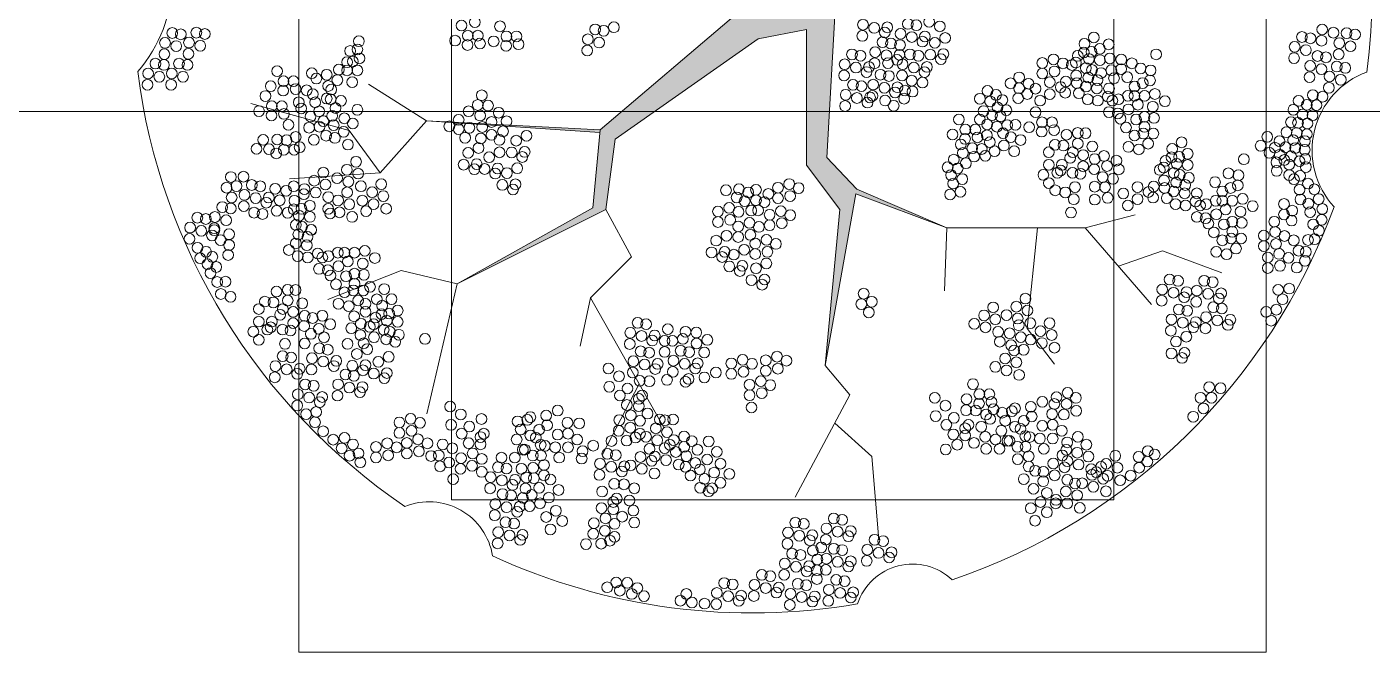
# Model space of a CAD drawing. Header units: metres. Extents: x 0 to 8495, y 0 to 3455.
# Drawn here: x 8290.879 to 8292.909, y 220.735 to 221.679 of the extents above; entities that cross this region are included whole.
import ezdxf

# ---------------------------------------------------------------- set-up
doc = ezdxf.new("R2010")
doc.units = ezdxf.units.M
doc.header["$MEASUREMENT"] = 0
doc.layers.get('0').update_dxf_attribs({"lineweight": 18})
doc.layers.add('furniture', color=30, linetype='Continuous', lineweight=20)
doc.layers.add('zelen', color=69, linetype='Continuous', lineweight=18)

# ---------------------------------------------------------------- blocks, each defined once
blk = doc.blocks.new('z_550')
at = {"linetype": 'Continuous', "lineweight": 13}
blk.add_hatch(color=256, dxfattribs=at).paths.add_polyline_path([(13.85, -29.92), (13.85, -95.11), (29.93, -116.54), (22.78, -191.56), (37.59, -108.88), (81.37, -125.37), (37.97, -106.72), (23.68, -91.54), (28.15, -12.06), (47.8, 0.45), (115.71, 24.56), (173.79, 100.47), (107.67, 30.81), (12.96, -0.45), (-12.96, 0.45), (-37.24, 43.13), (-10.88, 105.37), (-38.87, 45.99), (-85.33, 81.71), (-127.33, 112.08), (-133.58, 164.77), (-130.01, 105.83), (-89.6, 74.6), (-136.3, 47.8), (-86.67, 72.34), (-43.34, 38.85), (-19.21, -12.95), (-20.1, -22.77), (-85.33, -78.14), (-88.9, -115.65), (-154.13, -152.26), (-82.65, -116.54), (-78.18, -82.61), (-9.38, -34.38)])
at = {"lineweight": 13}
blk.add_hatch(color=256, dxfattribs=at).paths.add_polyline_path([(-85.33, -78.14), (-168.82, -73.85), (-85.45, -79.4)])
for p, q in [((23.68, -91.54), (28.15, -12.06)), ((-20.1, -22.77), (-85.33, -78.14)), ((-9.38, -34.38), (13.85, -29.92)), ((13.85, -29.92), (13.85, -95.11)), ((-78.18, -82.61), (-9.38, -34.38)), ((-168.82, -73.85), (-196.69, -56.2)), ((-205.98, -78.49), (-253.36, -65.49)), ((-168.82, -73.85), (-191.12, -98.92)), ((-168.82, -73.85), (-85.45, -79.4)), ((-85.33, -78.14), (-168.82, -73.85)), ((-191.12, -98.92), (-205.98, -78.49)), ((-85.33, -78.14), (-88.9, -115.65)), ((-82.65, -116.54), (-78.18, -82.61)), ((13.85, -95.11), (29.93, -116.54)), ((37.97, -106.72), (23.68, -91.54)), ((-191.12, -98.92), (-234.78, -101.7)), ((22.78, -191.56), (37.59, -108.88)), ((81.37, -125.37), (37.59, -108.88)), ((37.97, -106.72), (81.37, -125.37)), ((-88.9, -115.65), (-154.13, -152.26)), ((-154.13, -152.26), (-82.65, -116.54)), ((-82.65, -116.54), (-70.31, -139.3)), ((29.93, -116.54), (22.78, -191.56)), ((147.78, -125.37), (171.89, -119.02)), ((81.37, -125.37), (80.17, -155.56)), ((81.37, -125.37), (147.78, -125.37)), ((124.82, -125.37), (119.9, -173.72)), ((147.78, -125.37), (179.76, -162.24)), ((-70.31, -139.3), (-89.99, -158.96)), ((163.77, -143.8), (184.94, -136.41)), ((184.94, -136.41), (213.52, -146.97)), ((-181, -145.85), (-216.26, -159.78)), ((-154.13, -152.26), (-181, -145.85)), ((-154.13, -152.26), (-168.7, -214.69)), ((-89.99, -158.96), (-95.02, -182.18)), ((-89.99, -158.96), (-54.73, -221.24)), ((119.9, -173.72), (133.02, -190.92)), ((22.78, -191.56), (34.63, -205.67)), ((-66.61, -200.27), (-84.25, -234.36)), ((34.63, -205.67), (8.4, -254.84)), ((27.42, -219.2), (45.29, -235.18)), ((45.29, -235.18), (48.57, -275.33))]:
    blk.add_line(p, q, dxfattribs=at)
at = {"color": 82, "lineweight": 5}
for centre in [(-152.05, -28.03), (-145.6, -26.4), (-133.51, -28.41), (-291.08, -31.61), (-286.99, -32.25), (-279.53, -31.44), (-275.44, -32.09), (-148.99, -32.89), (-144.17, -32.89), (-130.44, -33.26), (-125.62, -33.26), (-205.59, -40.24), (-202.09, -39.51), (-201.36, -35.57), (-155.12, -35.27), (-149.13, -37.37), (-143.14, -36.64), (-136.58, -35.64), (-130.59, -37.75), (-124.6, -37.02), (147.15, -40.97), (147.44, -36.85), (150.8, -40.7), (-207.05, -45.64), (-204.28, -45.28), (-201.07, -43.81), (127.19, -46.04), (132.59, -44.3), (137.12, -46.22), (141.45, -47.02), (143.35, -45.83), (144.23, -42.62), (170.28, -46.21), (181.91, -41.89), (-240.69, -49.97), (-224, -50.95), (-221.81, -53.51), (-216.84, -51.68), (-211.73, -54.25), (-211, -49.21), (-207.05, -49.58), (-202.09, -49.58), (116.04, -52.97), (127.19, -51.07), (133.03, -50.07), (143.5, -52.05), (174.46, -48.66), (179.28, -49.58), (-243.76, -57.2), (-237.77, -59.31), (-237.62, -54.82), (-232.8, -54.82), (-231.78, -58.57), (-226.48, -59.19), (-216.11, -57.08), (-214.65, -58.82), (-204.57, -55.25), (111.95, -55.8), (116.04, -58.18), (120.57, -55.99), (123.93, -58.37), (130.79, -55.25), (136.05, -57.63), (138.24, -60.29), (138.53, -54.98), (143.79, -55.71), (144.81, -60.56), (148.17, -57.36), (171.54, -57.36), (175.49, -55.71), (178.99, -54.43), (-246.3, -61.94), (-243.24, -66.79), (-238.42, -66.79), (-230.28, -64.96), (-223.56, -61.02), (-222.39, -64.96), (-216.84, -63.13), (-214.94, -63.49), (-209.98, -64.22), (97.2, -63.22), (102.16, -64.5), (104.94, -61.39), (108, -63.86), (115.6, -62.94), (119.98, -60.93), (126.12, -64.13), (130.79, -61.02), (149.05, -63.49), (153.87, -64.13), (158.69, -62.21), (160.88, -64.13), (163.8, -63.49), (168.33, -61.84), (171.54, -61.84), (173.15, -66.06), (176.36, -61.84), (180.31, -67.06), (181.33, -60.93), (186.15, -64.41), (250.42, -64.22), (254.36, -66.15), (257.28, -61.48), (259.03, -66.33), (261.96, -62.21), (-249.37, -69.17), (-243.38, -71.28), (-237.39, -70.54), (-229.11, -67.89), (-224.58, -71.73), (-220.49, -69.26), (-214.21, -71.46), (-212.6, -67.7), (-208.37, -72.65), (-202.09, -68.53), (87.12, -73.2), (97.2, -73.2), (98.95, -69.17), (103.04, -71.09), (105.67, -67.34), (107.13, -71.64), (109.9, -68.71), (123.97, -69.69), (159.27, -69.63), (163.51, -70.27), (164.82, -72.83), (168.62, -68.34), (172.27, -73.2), (176.36, -71.91), (180.89, -72.46), (247.93, -68.53), (252.32, -70.82), (257.14, -71.18), (-235.24, -75.76), (-225.31, -77.13), (-220.35, -76.67), (-218.45, -74.02), (-213.48, -75.94), (-208.66, -79.15), (-204.28, -75.12), (90.18, -78.05), (95, -78.05), (100.7, -75.58), (105.38, -76.67), (110.34, -75.94), (114.29, -75.76), (120.9, -76.92), (126.89, -79.03), (127.04, -74.54), (131.86, -74.54), (132.88, -78.3), (144.23, -79.69), (148.03, -79.79), (167.45, -77.04), (175.78, -79.97), (176.36, -76.77), (180.6, -79.97), (244.57, -79.33), (246.76, -74.48), (249.54, -79.69), (250.12, -74.84), (254.65, -75.12), (-247.37, -82.99), (-240.65, -82.81), (-236.12, -83.17), (-231.74, -81.62), (-229.84, -86.56), (-222.98, -82.99), (-217.13, -80.98), (-212.9, -82.07), (-206.62, -85.28), (84.05, -80.43), (87.99, -85.19), (90.04, -82.53), (96.03, -81.8), (133.27, -85.37), (137.36, -85.74), (138.82, -80.52), (144.23, -84.82), (151.24, -86.19), (168.62, -86.38), (171.54, -80.88), (178.11, -84.82), (194.18, -84.18), (232.16, -85.83), (235.37, -81.53), (241.21, -83.63), (244.14, -86.56), (247.79, -83.08), (253.48, -83.63), (254.36, -80.24), (-250.58, -87.29), (-244.59, -87.48), (-241.09, -89.49), (-237.44, -87.75), (-232.47, -87.75), (84.63, -92.51), (89.02, -89.31), (93.54, -87.02), (94.42, -91.05), (98.07, -87.38), (99.82, -90.68), (130.35, -88.94), (140.58, -91.69), (141.89, -88.94), (146.86, -90.31), (152.41, -92.24), (156.85, -90.73), (162.82, -92.99), (173.59, -87.57), (186.44, -93.06), (189.36, -91.41), (189.65, -87.29), (193.01, -91.14), (197.1, -89.67), (224.12, -92.33), (236.39, -89.22), (239.02, -86.74), (241.36, -90.13), (243.55, -92.69), (246.76, -90.86), (248.81, -86.93), (253.34, -87.75), (253.63, -92.14), (81.71, -96.17), (86.53, -96.72), (90.48, -94.25), (130.35, -94.98), (134.44, -98.83), (136.05, -97.73), (136.63, -94.98), (141.75, -98.83), (145.54, -99.28), (146.86, -95.71), (152.12, -97.09), (158.3, -95.57), (163.95, -97.18), (183.67, -97.45), (185.56, -96.26), (190.38, -98.92), (191.84, -94.52), (197.1, -95.07), (216.68, -99.1), (239.75, -93.79), (239.9, -97.91), (245.89, -94.89), (250.85, -93.24), (253.92, -96.08), (0.12, -106), (5.52, -104.26), (83.32, -99.93), (84.34, -104.04), (88.72, -101.85), (127.72, -99.83), (130.35, -103.77), (142.91, -105.69), (152.41, -105.51), (156.2, -100.89), (157.33, -105.73), (161.21, -101.7), (173, -105.69), (180.74, -105.42), (185.71, -102.49), (191.55, -103.5), (193.31, -99.83), (195.93, -104.69), (197.69, -101.3), (210.25, -103.31), (221.2, -104.87), (221.5, -100.02), (245.89, -99.93), (248.23, -101.94), (251.15, -100.29), (254.94, -104.04), (0.12, -111.03), (5.96, -110.02), (10.05, -106.18), (82.88, -109.26), (87.85, -107.98), (133.42, -107.25), (138.24, -108.26), (142.33, -111.55), (152.41, -111.73), (158.62, -110.89), (166.14, -108.8), (173, -111.46), (178.26, -108.07), (180.45, -110.73), (186, -106.15), (187.02, -111), (190.38, -107.8), (195.64, -108.71), (201.49, -108.71), (210.54, -112.28), (213.75, -107.8), (213.75, -112.28), (217.7, -106.15), (218.57, -112.28), (223.54, -111.37), (250.85, -106.97), (251.29, -111.64), (258.01, -106.79), (260.06, -111.46), (-232.67, -116.38), (-229.02, -116.11), (-224.93, -114.64), (1.51, -117.27), (141.01, -117.96), (168.33, -114.57), (191.26, -113.93), (196.08, -114.57), (200.9, -112.65), (203.09, -114.57), (206.01, -113.93), (210.83, -118.78), (215.36, -116.49), (222.52, -117.5), (228.36, -114.85), (243.41, -113.84), (243.41, -118.87), (247.35, -117.04), (255.09, -113.66), (255.97, -117.78), (261.81, -116.22), (-231.65, -123.89), (-230.19, -119.49), (-228.73, -124.8), (-224.93, -120.04), (-18.99, -124.67), (-13.59, -122.93), (-9.06, -124.86), (-3.9, -119.01), (-3.9, -124.05), (1.95, -123.04), (6.03, -119.2), (201.49, -120.06), (205.72, -120.7), (207.04, -123.27), (214.48, -123.63), (218.57, -122.35), (223.1, -122.9), (238.73, -122.35), (247.06, -121.8), (257.43, -123.63), (261.52, -121.44), (-267.87, -131.21), (-263.78, -128.37), (-230.48, -128.47), (-226.1, -129.66), (-224.34, -126.27), (-224.27, -126.3), (-18.99, -129.71), (-13.15, -128.7), (-5.41, -131.11), (209.66, -127.48), (213.75, -131.32), (217.99, -130.41), (218.57, -127.2), (222.81, -130.41), (233.7, -129.02), (239.11, -127.29), (243.63, -129.21), (248.08, -131.32), (254.94, -131.14), (258.16, -130.77), (260.2, -126.65), (-278.97, -134.87), (-274.88, -136.8), (-264.22, -138.35), (-263.78, -133.59), (-235.01, -135.97), (-231.65, -132.77), (-226.39, -133.68), (-221.13, -137.62), (-211.49, -137.25), (-208.28, -137.25), (-203.46, -137.25), (-198.49, -136.34), (-10.82, -132.85), (-10.82, -137.88), (-4.98, -136.87), (-0.89, -133.03), (210.83, -136.82), (215.8, -138.01), (220.33, -135.26), (233.7, -134.06), (239.54, -133.05), (241.04, -137.83), (250.42, -136.27), (253.92, -136.82), (-277.66, -139.91), (-274.15, -142.75), (-271.81, -139.27), (-269.92, -144.12), (-230.77, -138.9), (-225.95, -139.54), (-218.94, -139.54), (-216.02, -138.9), (-211.2, -143.75), (-206.67, -141.46), (-199.51, -142.47), (-193.67, -139.82), (235.63, -139.57), (235.63, -144.6), (241.48, -143.6), (245.57, -139.75), (249.54, -144.41), (253.48, -141.12), (-272.69, -147.05), (-265.53, -151.17), (-220.55, -145.03), (-216.31, -145.67), (-215, -148.24), (-207.55, -148.6), (-203.46, -147.32), (-198.93, -147.87), (-269.48, -151.35), (-267.72, -157.12), (-240.99, -155.93), (-235.59, -155.1), (-231.79, -155.2), (-212.37, -152.45), (-203.46, -152.17), (240.6, -155.11), (245.91, -154.53), (-263.05, -158.49), (-246.55, -160.78), (-242.46, -161.15), (-235.59, -160.23), (-228.58, -161.6), (-185.64, -159.59), (242.7, -159.65), (-249.47, -164.35), (-249.47, -170.39), (-243.19, -170.39), (-239.24, -167.1), (-237.93, -164.35), (-232.96, -165.72), (-187.97, -169.93), (-186.81, -166.55), (-182.72, -165.08), (-182.72, -170.48), (234.85, -165.72), (237.2, -169.93), (239.71, -164.66), (-252.1, -175.24), (-245.38, -174.24), (-243.77, -173.14), (-238.07, -174.24), (-189.43, -174.33), (-186.51, -175.24), (-182.13, -176.71), (-249.47, -179.18), (-236.9, -181.1), (-188.27, -178.9), (-183.88, -180.09), (-169.57, -178.72), (-16.88, -188.75), (-5.74, -189), (-0.34, -187.26), (4.19, -189.18), (-81.41, -192.93), (-69.7, -194.85), (-64, -191), (-29.71, -194.85), (-22.29, -190.49), (-22.29, -195.53), (-16.45, -194.52), (-12.36, -190.67), (-5.74, -194.04), (0.1, -193.03), (-80.98, -201.72), (-76.3, -196.68), (-72.21, -202.54), (-66.37, -198.88), (-61.7, -199.06), (-44.31, -199.34), (-42.85, -197.96), (-35.26, -197.23), (-13.52, -200.74), (-8.11, -199.01), (-3.58, -200.93), (93.87, -200.44), (-75.86, -205.93), (-66.81, -207.57), (-65.2, -205.93), (-13.52, -205.78), (-7.67, -204.77), (75.5, -207.04), (90.8, -207.67), (96.93, -205.29), (101.75, -205.29), (102.78, -209.05), (127.21, -208.97), (-157.49, -211.26), (-152.38, -215.01), (-111.34, -215.56), (-105.78, -213.18), (-72.5, -210.5), (-70.61, -215.45), (-66.81, -211.05), (-62.57, -214.62), (-12.62, -211.69), (75.94, -215.83), (80.62, -210.8), (90.55, -212.99), (95.22, -213.18), (96.79, -209.78), (100.19, -215.1), (103.69, -212.54), (107.93, -214.18), (112.6, -213.45), (114.06, -212.08), (121.66, -211.35), (-181.9, -218.88), (-176.49, -217.14), (-171.97, -219.06), (-157.05, -220.05), (-148.29, -220.87), (-142.45, -217.21), (-125.07, -218.4), (-123.6, -222.25), (-120.39, -217.67), (-118.93, -216.3), (-114.69, -222.34), (-110.9, -220.23), (-101.11, -219.04), (-95.41, -219.32), (-76.16, -217.74), (-70.9, -221.4), (-66.22, -218.1), (-56.73, -217.46), (-54.23, -217.84), (-50.3, -217.46), (81.05, -220.04), (84.71, -216.65), (90.11, -221.69), (91.72, -220.04), (97.85, -220.96), (102.09, -217.2), (109.39, -218.03), (114.06, -220.96), (116.69, -221.96), (118.3, -218.12), (122.1, -216.01), (-187.73, -228.92), (-181.9, -223.91), (-178.33, -228.74), (-176.06, -222.9), (-172.93, -227), (-151.94, -224.26), (-148.58, -228.84), (-142.88, -225.91), (-141.28, -224.26), (-125.5, -227.1), (-118.93, -225.17), (-116.3, -226.18), (-105.78, -224.72), (-100.82, -224.26), (-96.44, -227.1), (-79.95, -227.8), (-76.45, -222.86), (-72.65, -227.62), (-68.41, -226.16), (-66.22, -224.33), (-63.32, -225.75), (-33.21, -227.99), (84.41, -224.62), (90.11, -225.17), (94.35, -228.74), (99.75, -225.81), (104.72, -227.09), (107.49, -222.88), (110.41, -227.73), (111.44, -227.73), (119.03, -225.44), (121.08, -225.9), (-193.14, -230.66), (-187.3, -234.69), (-183.21, -230.84), (-178.33, -233.78), (-172.49, -232.77), (-156.46, -231.32), (-146.68, -233.78), (-142.88, -229.39), (-122.58, -231.95), (-121.56, -231.95), (-117.76, -234.79), (-113.96, -229.66), (-113.82, -234.79), (-111.92, -230.12), (-106.95, -230.85), (-100.82, -230.85), (-93.81, -232.68), (-88.7, -230.03), (-61.64, -231.61), (-29.27, -233.02), (80.76, -231.85), (86.31, -229.56), (100.19, -231.58), (106.62, -231.58), (115.23, -230.57), (119.18, -230.57), (120.64, -235.15), (136.85, -234.72), (138.75, -232.03), (-193.14, -235.7), (-158.01, -238.13), (-152.53, -241.19), (-152.23, -236.07), (-146.97, -239.73), (-132.81, -235.79), (-130.4, -241.05), (-126.38, -235.79), (-123.24, -241.13), (-117.62, -240.74), (-112.36, -239.36), (-105.05, -235.79), (-94.25, -236.25), (-33.94, -236.68), (-27.52, -238.7), (115.38, -236.52), (120.64, -240.09), (139.26, -237.47), (-117.21, -245.7), (-112.36, -244.31), (-109.29, -246.32), (-35.26, -246.02), (-30.58, -243), (-27.52, -247.94), (-23.28, -243.64), (118.3, -246.13), (123.71, -242.1), (127.65, -247.14), (-118.28, -253.77), (-114.69, -250.35), (-105.35, -251.36), (-84.44, -252.1), (-78.6, -248.44), (-73.92, -248.62), (-68.96, -250.55), (-37.26, -250.27), (-33.21, -251.97), (-31.57, -250.55), (122.97, -250.8), (129.4, -252.81), (-119.25, -259.12), (-114.29, -257.76), (-110.02, -255.02), (-84.73, -260.07), (-79.04, -257.14), (-79.04, -260.62), (-77.43, -255.49), (-71.29, -256.41), (-69.4, -261.26), (121.66, -260.14), (126.33, -257.12), (133.64, -257.76), (133.81, -256.11), (-111.34, -264.35), (-106.66, -261.33), (-103.59, -266.28), (-88.38, -267.3), (-82.83, -265.01), (-78.45, -267.66), (-74.8, -264.19), (-68.96, -267.02), (123.71, -266.09), (129.4, -262.06), (-109.29, -270.3), (-88.68, -272.42), (-83.13, -270.96), (-78.45, -273.89), (-92.18, -277.37), (-84.88, -277.18), (-80.64, -275.72)]:
    blk.add_circle(centre, 2.58, dxfattribs=at)
at = {"color": 96, "lineweight": 5}
for centre in [(40.98, -27.61), (62.57, -27.25), (66.66, -27.89), (72.81, -26.23), (77.92, -28.43), (-91.27, -34.64), (-87.77, -29.88), (-83.68, -30.52), (-78.77, -28.85), (40.69, -33.01), (46.39, -29.17), (51.5, -31.36), (52.67, -28.89), (59.06, -32.01), (64.47, -33.56), (70.75, -33.29), (80.51, -33.99), (252.03, -33.52), (256.12, -34.16), (261.74, -29.91), (267.15, -31.46), (273.49, -31.69), (277.58, -32.33), (-294.58, -36.37), (-289.18, -37.92), (-283.03, -36.2), (-277.63, -37.76), (-91.57, -40.04), (-85.87, -36.2), (46.85, -40.8), (50.36, -36.04), (54.45, -36.68), (58.77, -37.41), (69.58, -35.76), (75.54, -36.34), (248.53, -38.28), (253.93, -39.83), (261.45, -35.31), (269.98, -36.45), (275.39, -38), (-299.2, -46.33), (-295.11, -46.97), (-294.88, -41.77), (-287.84, -46.33), (-283.75, -46.97), (-283.33, -41.61), (32.19, -46.66), (35.7, -41.9), (39.79, -42.54), (52.25, -42.35), (58.54, -42.08), (63.55, -41.9), (67.64, -42.54), (73.35, -42.01), (78.46, -44.21), (79.63, -41.74), (248.23, -43.68), (255.98, -47.43), (259.49, -42.67), (263.58, -43.31), (268.78, -47.77), (269.69, -41.85), (-302.71, -51.09), (-297.3, -52.65), (-291.34, -51.09), (-285.94, -52.65), (31.9, -52.06), (37.6, -48.22), (42.71, -50.41), (43.88, -47.94), (70.56, -50.41), (71.73, -47.94), (255.69, -52.83), (261.39, -48.99), (265.27, -52.53), (270.68, -54.09), (272.87, -48.41), (-303, -56.49), (-291.64, -56.49), (36.18, -56.55), (40.27, -57.19), (45.87, -56.43), (264.98, -57.93), (32.39, -66.71), (32.68, -61.31), (38.08, -62.87), (43.19, -65.07), (44.36, -62.59), (45.58, -61.83), (-125.74, -83.38), (-120.77, -81.03), (-148.81, -89.24), (-143.83, -86.9), (-138.74, -91.34), (-133.77, -89), (-127.93, -89.05), (-122.82, -91.25), (-121.65, -88.78), (-151, -94.92), (-145.88, -97.12), (-144.72, -94.65), (-140.93, -97.02), (-135.82, -99.21), (-134.65, -96.74), (-130.2, -98.98), (-125.23, -96.64), (-252.88, -104.7), (-132.4, -104.66), (-126.12, -104.38), (-250.98, -111.01), (-127.28, -106.86), (-267.06, -115.33), (-262.97, -115.97), (-256.68, -114.86), (-251.77, -117.99), (-282.53, -125.18), (-279.03, -120.42), (-274.94, -121.06), (-270.57, -120.09), (-265.16, -121.65), (-282.82, -130.58), (-277.13, -126.74), (-272.01, -128.94), (-270.86, -125.49), (-270.85, -126.46), (-29.62, -131.44), (-24.64, -129.09), (-31.81, -137.11), (-25.53, -136.84), (-21.09, -138.18), (-16.12, -135.84), (-26.7, -139.31), (-23.29, -143.86), (-17, -143.58), (-10.44, -144.75), (-5.47, -142.41), (-18.17, -146.05), (-12.63, -150.42), (-6.35, -150.15), (188.38, -150.17), (192.47, -150.81), (205.01, -150.73), (-7.52, -152.62), (184.87, -154.93), (190.28, -156.49), (196.56, -156.21), (201.5, -155.49), (206.9, -157.04), (209.1, -151.37), (213.18, -156.77), (184.58, -160.33), (195.39, -158.69), (201.21, -160.89), (209.44, -163.47), (212.02, -159.24), (213.53, -164.11), (189.31, -169.34), (192.81, -164.58), (196.9, -165.22), (200.99, -170.62), (205.94, -168.23), (211.34, -169.79), (217.62, -169.51), (-70.86, -175.75), (-67.36, -170.99), (189.02, -174.74), (194.71, -170.89), (199.83, -173.09), (205.64, -173.63), (216.45, -171.98), (-71.15, -181.15), (-65.46, -177.3), (191.46, -180), (196.43, -177.65), (-238, -187.02), (-233.91, -187.66), (-223.91, -188.01), (-218.51, -189.57), (-216.32, -183.89), (-212.23, -189.3), (-202.32, -185.95), (-192.03, -189.72), (-187.06, -187.37), (-69.4, -189.45), (-65.9, -184.69), (189.27, -185.67), (194.38, -187.87), (195.55, -185.4), (-241.51, -191.78), (-236.1, -193.34), (-230.99, -195.53), (-229.82, -193.06), (-224.2, -193.41), (-213.39, -191.77), (-207.84, -195.81), (-204.51, -191.62), (-203.75, -196.45), (-199.4, -193.82), (-198.23, -191.35), (-194.22, -195.39), (-187.94, -195.12), (-58.89, -193.2), (-57.72, -190.73), (-50.45, -194.56), (-44.75, -190.71), (-39.64, -192.91), (-38.47, -190.44), (-241.8, -197.18), (-227.19, -200.59), (-223.1, -201.23), (-211.35, -200.57), (-205.94, -202.13), (-199.66, -201.86), (-189.11, -197.59), (-230.7, -205.35), (-225.29, -206.9), (-220.18, -209.1), (-219.01, -206.63), (-211.64, -205.98), (-200.83, -204.33), (-230.99, -210.75), (-81.94, -233.95), (-77.85, -234.59), (-134.49, -240.41), (-85.44, -238.71), (-80.04, -240.26), (-73.76, -239.99), (-138, -245.17), (-132.59, -246.72), (-126.31, -246.45), (-85.73, -244.11), (-74.93, -242.46), (-138.29, -250.57), (-132.27, -253.34), (-128.18, -253.98), (-127.48, -248.92), (-135.77, -258.1), (-130.37, -259.65), (-124.09, -259.38), (-136.06, -263.5), (-130.85, -266.87), (-126.76, -267.51), (-125.26, -261.85), (8.45, -267.04), (12.54, -267.68), (26.92, -265.08), (31.01, -265.72), (-134.36, -271.63), (-128.95, -273.19), (-122.67, -272.91), (4.95, -271.8), (10.35, -273.36), (23.42, -269.84), (28.82, -271.4), (33.93, -273.59), (35.1, -271.12), (-134.65, -277.03), (-123.84, -275.38), (4.65, -277.2), (31.01, -280.26), (43.07, -280.05), (46.57, -275.29), (50.66, -275.93), (3.38, -286.73), (6.88, -281.97), (35.1, -285.66), (42.78, -285.45), (48.47, -281.61), (53.58, -283.81), (54.75, -281.34), (-7.66, -292.18), (-3.57, -292.82), (3.08, -292.13), (8.78, -288.29), (33.93, -288.13), (-25.74, -296.11), (-21.65, -296.75), (-11.16, -296.94), (-5.76, -298.5), (0.52, -298.23), (9.63, -296.5), (32.19, -295.18), (-29.54, -306.27), (-29.24, -300.87), (-23.84, -302.43), (-18.73, -304.63), (-17.56, -302.15), (-11.46, -302.34), (-0.65, -300.7), (6.13, -301.26), (11.53, -302.82), (16.64, -305.02), (17.81, -302.55), (24.31, -304.7), (30, -300.86), (35.11, -303.05), (36.28, -300.58), (5.83, -306.67)]:
    blk.add_circle(centre, 2.58, dxfattribs=at)
at = {"color": 108, "lineweight": 5}
for centre in [(151.97, -33.74), (154.89, -39.23), (159.11, -37.06), (46.56, -46.2), (53, -46.12), (57.37, -44.55), (60.04, -46.66), (149.63, -44.09), (154.89, -44.64), (159.66, -43.84), (165.15, -44.38), (49.38, -51.67), (53.47, -52.31), (59.75, -52.06), (65.45, -48.22), (148.17, -48.48), (149.34, -53.06), (151.09, -49.4), (153.72, -54.25), (155.48, -50.86), (160.39, -49.51), (161.67, -53.35), (165.15, -48.96), (51.28, -57.98), (56.39, -60.18), (57.56, -57.71), (61.19, -59.32), (64.38, -54.54), (64.84, -59.78), (69.62, -55.45), (153.43, -58.27), (159.27, -58.27), (-144.2, -66.23), (-142.29, -61.56), (-139.3, -66.51), (51.63, -64.1), (55.73, -66.6), (60.74, -63.19), (-153.41, -73.38), (-148.59, -69.26), (-143.09, -71.32), (-134.14, -69.94), (-157.88, -76.48), (-153.41, -77.85), (-148.25, -77.16), (-142.05, -76.82), (-137.58, -74.41), (-132.08, -78.89), (-130.36, -74.07), (-150.31, -81.98), (-142.74, -82.32), (-137.58, -80.61), (-133.8, -83.01), (-264.99, -105.97), (-262.9, -100.87), (-260.25, -105.22), (-256.84, -100.68), (-248.79, -105.34), (-232.69, -105.32), (-262.52, -110.71), (-256.38, -109.46), (-244.7, -110.74), (-241.6, -106.52), (-239.44, -112.06), (-236.31, -107.48), (-24.88, -107.23), (-19.74, -110.66), (-18.64, -106.72), (-15.9, -112.47), (-14.16, -108.25), (-10.46, -107.04), (-10.44, -112.08), (-4.53, -109.01), (-247.68, -118.63), (-245.87, -113.21), (-240.88, -117.11), (-235.59, -118.03), (-28.74, -117.44), (-23.34, -115.7), (-18.81, -117.62), (-12.74, -117), (-9.45, -116.89), (-6.39, -112.95), (-28.74, -122.48), (-22.9, -121.47), (-196.01, -153.65), (-189.18, -154.74), (41.31, -156.95), (-206.23, -162.98), (-201.7, -160.23), (-198.2, -161.84), (-192.73, -159.65), (40.2, -161.95), (45.2, -160.84), (-227.41, -167.64), (-223.6, -168.66), (-218.95, -167.57), (-203.66, -167.84), (-198.2, -165.66), (-193.38, -168.47), (-190.46, -166.82), (43.81, -165.97), (-227.7, -172.5), (-224.42, -176.31), (-220.59, -173.85), (-215.13, -171.67), (-205.02, -173.58), (-200.65, -176.85), (-200.38, -171.39), (-196.15, -172.86), (-194.25, -171.67), (-63.27, -171.63), (-59.18, -177.03), (-52.82, -174.01), (-44.35, -175.26), (-39.15, -175.66), (-227.41, -180.92), (-220.41, -183.25), (-218.13, -177.95), (-199.07, -180.83), (-197.34, -183.6), (-194.11, -177.9), (-60.34, -179.5), (-54.38, -179.65), (-50.62, -179.65), (-45.61, -178.71), (-39.03, -180.9), (-33.84, -179.19), (-61.81, -185.33), (-54.38, -184.98), (-50.16, -189.16), (-46.65, -184.4), (-42.56, -185.04), (-35.32, -185.23), (134.01, -206.71), (139.37, -204.64), (143.35, -207.06), (131.88, -214.82), (132.97, -209.99), (137.58, -215.1), (138.85, -209.99), (143.52, -213.28), (127.21, -220.5), (132.18, -220.04), (-168.4, -228.93), (-49.99, -227.37), (-45.02, -225.68), (-41.26, -227.89), (126.04, -226.63), (132.18, -226.63), (136.56, -222.88), (139.19, -228.46), (144.3, -225.81), (-166.68, -235.03), (-162.96, -234.72), (-161.1, -229.46), (-48.98, -233.09), (-45.02, -230.65), (-43.92, -235.07), (-38.62, -232.02), (-162.35, -239.99), (-47.63, -239.16), (-44.25, -240.27), (-39.6, -238.39), (-37.39, -241.48), (-156.03, -246.14), (-41.94, -244.41), (16.63, -273.09), (15.46, -275.56), (16.93, -280.53), (20.95, -278.96), (23.13, -275.24), (26.92, -279.61), (10.97, -282.61), (19.03, -284.73), (23.42, -284.38), (28.82, -285.93), (13.89, -290.48), (15.06, -288.01), (18.85, -289.97), (23.13, -289.78), (13.72, -297.15), (18.85, -294.17), (24.6, -299.3), (28.1, -294.54)]:
    blk.add_circle(centre, 2.58, dxfattribs=at)
at = {"color": 246, "lineweight": 5}
for centre in [(168.04, -52.87), (100.85, -59.46), (-232.38, -112.26), (-227.85, -109.15), (-197.91, -117.3), (-208.28, -156.29), (-204.04, -155.38), (-199.22, -155.38), (-211.2, -161.79), (-190.16, -162.7), (-234.28, -174.69), (-232.96, -171.12), (-206.82, -181.1), (-53.22, -198.42), (127.94, -231.58), (-142.3, -236.43), (-142.3, -242.66)]:
    blk.add_circle(centre, 2.58, dxfattribs=at)
at = {"color": 7, "lineweight": 5}
for centre in [(108.3, -79.79), (100.56, -80.79), (102.02, -84.09), (108.73, -85.74), (112.09, -81.71), (116.77, -83.08), (104.21, -88.48), (113.7, -88.48), (-218.45, -98.75), (-207.11, -97.38), (-202.73, -93.51), (-201.72, -99.23), (-222.83, -102.62), (-217.44, -104.47), (-211.83, -101.42), (-206.44, -103.11), (-200.38, -105.3), (-190.61, -104.31), (-227.55, -106.66), (-222.16, -108.34), (-216.09, -110.53), (-211.37, -112.11), (-206.99, -108.24), (-199.71, -112.23), (-194.99, -108.19), (-189.6, -110.04), (-216.09, -116.15), (-215.18, -118.39), (-210.69, -117.84), (-205.98, -113.96), (-194.32, -113.91), (-188.26, -116.1), (-204.63, -120.03), (103.59, -163.54), (114.7, -163.21), (119.08, -159.33), (99.21, -167.42), (104.6, -169.27), (109.98, -167.25), (115.38, -168.93), (120.09, -165.06), (94.49, -171.46), (99.88, -173.14), (105.94, -175.33), (111.5, -176.01), (115.88, -172.13), (121.44, -171.12), (126.32, -174.99), (130.71, -171.12), (131.72, -176.84), (106.79, -180.05), (112.18, -181.73), (116.89, -177.86), (121.61, -179.03), (127, -180.72), (133.06, -182.91), (109.31, -188.13), (113.69, -184.25), (114.7, -189.98), (118.24, -183.92), (104.6, -192.17), (109.99, -193.85), (116.05, -196.04), (207.44, -201.89), (212.92, -202.44), (203.23, -207), (208.53, -207), (-226.75, -214.89), (-221.89, -213.84), (204.7, -212.12), (-222.47, -218.79), (-58.61, -221.71), (199.76, -216.13), (-218.57, -223.16), (-213.72, -227.15), (-208.3, -226.3), (-57.93, -227.43), (-53.22, -223.56), (-209.63, -231.34), (-205.83, -234.86), (-204.21, -229.46), (-201.55, -233.75), (-59.08, -235.28), (-54.37, -231.24), (-51.87, -229.62), (143.98, -233.43), (148.36, -229.56), (149.37, -235.28), (162.29, -234.9), (177.94, -232.63), (181.21, -234.32), (-200.66, -238.03), (-70.74, -239.52), (-66.02, -235.48), (-65.35, -241.2), (-60.63, -237.33), (-53.69, -236.97), (132.47, -238.6), (137.86, -240.45), (144.65, -239.16), (150.72, -241.35), (155.45, -240.22), (157.91, -238.78), (163.3, -240.63), (173.53, -235.45), (173.76, -240.64), (177.71, -237.71), (-120.9, -245.31), (-59.29, -243.39), (127.75, -242.64), (133.15, -244.32), (139.21, -246.51), (142.91, -248.2), (146.35, -248.14), (151.06, -244.09), (153.19, -242.82), (156.46, -245.95), (158.58, -244.5), (164.64, -246.69), (169.69, -244.48), (-121.29, -250.66), (138.52, -252.07), (143.92, -253.92), (151.74, -249.82), (157.8, -252.01), (-122.56, -255.14), (139.2, -257.79), (145.26, -259.98), (-81.97, -298.14), (-77.68, -295.82), (-75.9, -299.75), (-72.32, -296), (-67.5, -298.5), (-70.18, -301.35), (-64.29, -302.42), (-46.79, -304.57), (-43.93, -301.35), (-41.25, -305.46), (-35.18, -305.99)]:
    blk.add_circle(centre, 2.58, dxfattribs=at)
at = {"lineweight": 15}
for centre, radius, start, end in [((-12.2, -12.63), 297.87, 352.72126, 51.69826), ((-358.12, -5.96), 67.04, 318.77226, 39.0179), ((-12.2, -12.63), 297.87, 187.23454, 235.89106), ((296.96, -88.04), 40.08, 109.96331, 222.62075), ((-12.2, -12.63), 297.87, 288.8248, 339.8628), ((-167.69, -288.07), 31.04, 9.26936, 111.83978), ((-12.2, -12.63), 297.87, 245.21808, 279.78146), ((64.82, -314.71), 27.76, 46.51987, 162.08639)]:
    blk.add_arc(centre, radius, start, end, dxfattribs=at)

msp = doc.modelspace()

# ---------------------------------------------------------------- linework, layer by layer
at = {"color": 251, "lineweight": 0}
for p, q in [((8292.7494, 225.0513), (8292.7494, 220.7353)), ((8292.5194, 224.8213), (8292.5194, 220.9653)), ((8291.2894, 224.0575), (8291.2894, 220.7353)), ((8291.5194, 224.0575), (8291.5194, 220.9653)), ((8291.5194, 220.9653), (8292.5194, 220.9653)), ((8291.2894, 220.7353), (8292.7494, 220.7353))]:
    msp.add_line(p, q, dxfattribs=at)
at = {"layer": 'furniture', "color": 57, "true_color": 0x80812c}
msp.add_lwpolyline([(8322.1661, 274.2328), (8275.7825, 263.5225), (8258.8293, 259.5389), (8264.4207, 221.5513), (8329.9207, 221.5513)], close=True, dxfattribs=at)

# ---------------------------------------------------------------- block references
at = {"layer": 'zelen', "xscale": 0.003139158600807469, "yscale": 0.003139158600807469, "zscale": 0.003139158600807469}
msp.add_blockref('z_550', (8292.012, 221.769), dxfattribs=at)

doc.saveas('drawing.dxf')
